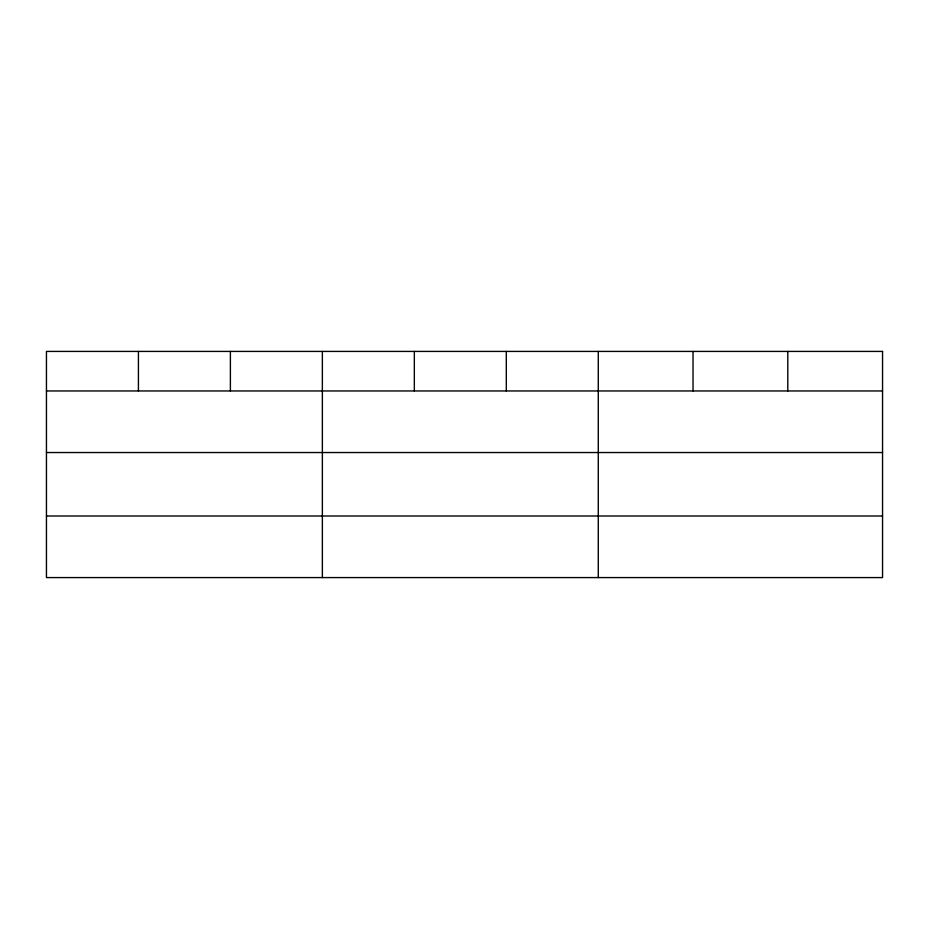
<?xml version="1.0" encoding="UTF-8"?>
<svg xmlns="http://www.w3.org/2000/svg" width="929" height="929" viewBox="0 0 929 929"><rect width="100%" height="100%" fill="white"/><g stroke="black" fill="none" stroke-linecap="round" stroke-linejoin="round"><path stroke-width="1.39" d="M46.45 390.958L882.55 390.958M46.45 452.539L882.55 452.539M46.45 516.001L882.55 516.001M787.792 351.417L787.792 390.958M693.034 351.417L693.034 390.958M598.276 351.417L598.276 577.583M506.305 351.417L506.305 390.958M414.334 351.417L414.334 390.958M322.363 351.417L322.363 577.583M230.392 351.417L230.392 390.958M138.421 351.417L138.421 390.958M882.55 351.417L46.45 351.417L46.45 577.583L882.55 577.583L882.55 351.417"/></g></svg>
